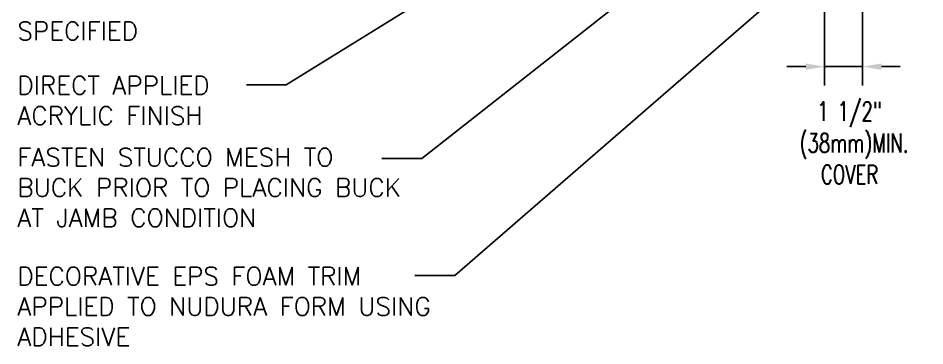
# Model space of a CAD drawing. Header units: inches. Extents: x 2867.8 to 2923.9, y 435.6 to 497.9.
# Drawn here: x 2867.8 to 2903.74, y 459.94 to 472.93 of the extents above; entities that cross this region are included whole.
import ezdxf

# ---------------------------------------------------------------- set-up
doc = ezdxf.new("R2010")
doc.units = ezdxf.units.IN
doc.header["$LTSCALE"] = 0.5
doc.header["$MEASUREMENT"] = 0
doc.layers.get('Defpoints').update_dxf_attribs({"linetype": 'CONTINUOUS'})
doc.layers.add('TEXT', color=4, linetype='CONTINUOUS')
doc.styles.add('DIM', font='romans.shx', dxfattribs={"width": 0.7})
doc.styles.get("Standard").update_dxf_attribs({"font": 'romans.shx'})
doc.dimstyles.new('ext_12', dxfattribs={"dimscale": 12, "dimtxt": 0.09375, "dimasz": 0.09375, "dimexe": 0.09375, "dimexo": 0.0625, "dimgap": 0.0625, "dimtad": 1, "dimdec": 1, "dimzin": 3, "dimdsep": 46, "dimlunit": 4, "dimtxsty": 'DIM', "dimcen": 0.09, "dimdle": 0.09375, "dimclrt": 4, "dimadec": 0, "dimazin": 0, "dimtfac": 1, "dimtdec": 1, "dimtmove": 2, "dimatfit": 3, "dimfxl": 0, "dimfrac": 2, "dimtolj": 1, "dimtzin": 0, "dimarcsym": 0})
doc.dimstyles.new('ext_8', dxfattribs={"dimscale": 8, "dimtxt": 0.09375, "dimasz": 0.09375, "dimexe": 0.09375, "dimexo": 0.0625, "dimgap": 0.0625, "dimtad": 1, "dimdec": 1, "dimzin": 3, "dimdsep": 46, "dimlunit": 4, "dimtxsty": 'DIM', "dimcen": 0.09, "dimdle": 0.09375, "dimclrt": 4, "dimadec": 0, "dimazin": 0, "dimtfac": 1, "dimtdec": 1, "dimtmove": 2, "dimatfit": 3, "dimfxl": 0, "dimfrac": 2, "dimtolj": 1, "dimtzin": 0, "dimarcsym": 0})

# ---------------------------------------------------------------- blocks, each defined once
blk = doc.blocks.new('*D8')
at = {"layer": 'Defpoints', "color": 0}
for p in [(2899.768, 481.428), (2901.268, 478.678), (2901.268, 471.005)]:
    blk.add_point(p, dxfattribs=at)
at = {"layer": 'TEXT', "color": 0, "lineweight": -2}
for p, q in [((2899.768, 480.928), (2899.768, 470.255)), ((2901.268, 478.178), (2901.268, 470.255)), ((2899.018, 471.005), (2898.268, 471.005)), ((2899.768, 471.005), (2901.268, 471.005)), ((2902.018, 471.005), (2902.768, 471.005))]:
    blk.add_line(p, q, dxfattribs=at)
at = {"layer": 'TEXT', "color": 0}
for points in [[(2899.018, 471.13), (2899.018, 470.88), (2899.768, 471.005)], [(2902.018, 471.13), (2902.018, 470.88), (2901.268, 471.005)]]:
    blk.add_solid(points, dxfattribs=at)
at = {"layer": 'TEXT', "color": 4, "insert": (2900.754, 467.983), "char_height": 0.75, "attachment_point": 5, "style": 'DIM'}
blk.add_mtext('\\A1;1 1/2" \\P (38mm)MIN. \\PCOVER', dxfattribs=at)

msp = doc.modelspace()

# ---------------------------------------------------------------- texts
at = {"layer": 'TEXT', "char_height": 0.72, "attachment_point": 4}
for s, insert, width in [('HORIZ/VERT REINFORCEMENT AS PER CODE OR AS SPECIFIED', (2867.768, 474.219), 10.53123), ('DIRECT APPLIED ACRYLIC FINISH ', (2867.768, 469.663), 10.53123), ('FASTEN STUCCO MESH TO BUCK PRIOR TO PLACING BUCK AT JAMB CONDITION', (2867.768, 466.216), 16.55925), ('DECORATIVE EPS FOAM TRIM APPLIED TO NUDURA FORM USING ADHESIVE ', (2867.768, 461.502), 18.32514)]:
    msp.add_mtext(s, dxfattribs=dict(at, insert=insert, width=width))

# ---------------------------------------------------------------- dimensions: what is measured, and where the dimension line sits
at = {"layer": 'TEXT'}
dim = msp.add_linear_dim(base=(2901.268, 471.005), p1=(2899.768, 481.428), p2=(2901.268, 478.678), text='<> \\P (38mm)MIN. \\PCOVER', dimstyle='ext_8', dxfattribs=at)
dim.commit()
dim.dimension.update_dxf_attribs({"geometry": '*D8', "text_midpoint": (2900.754, 467.983), "dimtype": 160})

# ---------------------------------------------------------------- leaders
for points in [[(2901.196, 481.052), (2883.803, 467.369), (2882.22, 467.369)], [(2903.002, 477.581), (2908.849, 470.988), (2910.553, 470.988)], [(2886.553, 475.323), (2878.429, 470.285), (2876.846, 470.285)], [(2898.78, 474.585), (2885.113, 462.725), (2883.53, 462.725)]]:
    msp.add_leader(points, dimstyle='ext_12', override={"dimgap": 0.0625, "dimtad": 0}, dxfattribs=at)

doc.saveas('drawing.dxf')
